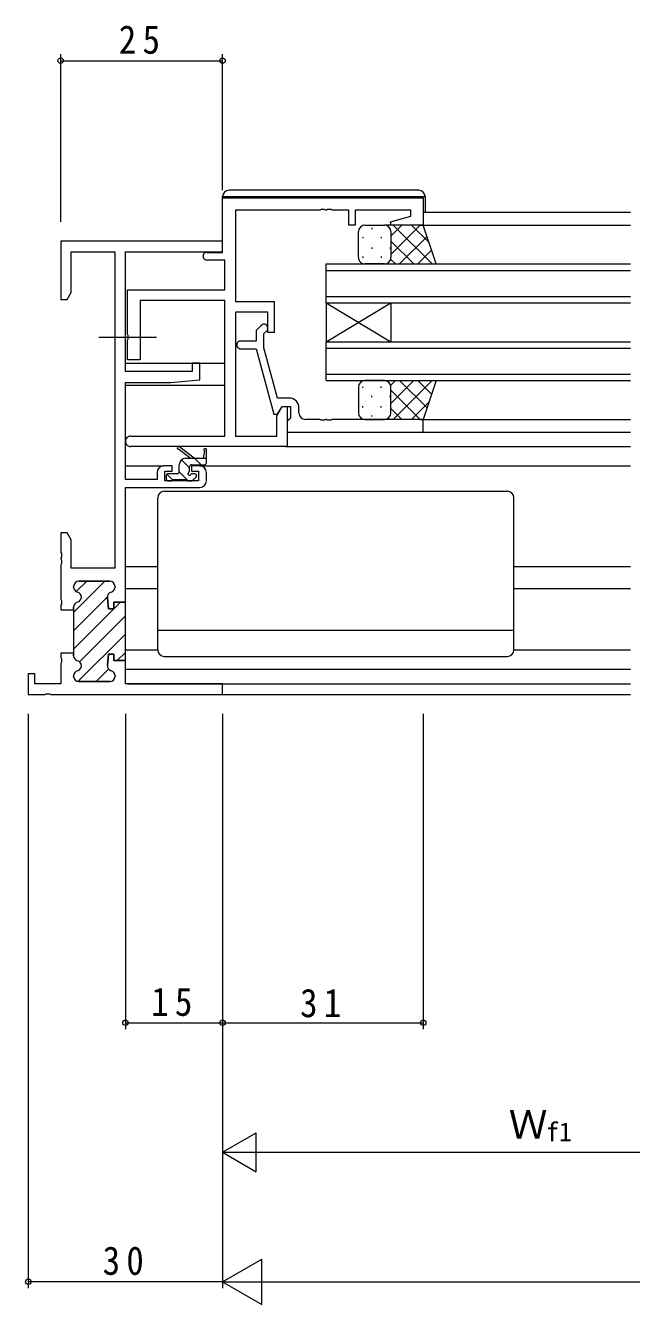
# Model space of a CAD drawing. Units: millimetres, scale not verified. Extents: x -594 to 539, y -420 to 386.
# Drawn here: x -223.3 to -129.7, y -206.5 to -8.9 of the extents above; entities that cross this region are included whole.
import ezdxf
from ezdxf.enums import TextEntityAlignment as Align

# ---------------------------------------------------------------- set-up
doc = ezdxf.new("R2010")
doc.units = ezdxf.units.MM
doc.header["$LTSCALE"] = 2
doc.linetypes.add('CHAIN2', pattern=[12, 9, -1, 1, -1])
for name, color, linetype, lineweight in [('0-3_YKK_11', 7, 'Continuous', 9), ('0-4_YKK_12', 2, 'Continuous', 9), ('0-5_YKK_13', 4, 'Continuous', 9), ('0-7_YKK_D', 6, 'Continuous', 9)]:
    doc.layers.add(name, color=color, linetype=linetype, lineweight=lineweight)
doc.styles.add('ＭＳ ゴシック', font='')
doc.styles.get('ＭＳ ゴシック').set_extended_font_data('MS Gothic')

msp = doc.modelspace()

# ---------------------------------------------------------------- linework, layer by layer
at = {"layer": '0-3_YKK_11'}
for p, q in [((-192.866, -43.967), (-192.866, -35.567)), ((-192.866, -35.567), (-161.866, -35.567)), ((-190.866, -37.467), (-190.866, -51.567)), ((-177.825, -37.467), (-190.866, -37.467)), ((-177.641, -37.347), (-177.825, -37.467)), ((-177.092, -37.347), (-177.641, -37.347)), ((-176.908, -37.467), (-177.092, -37.347)), ((-176.825, -37.467), (-176.908, -37.467)), ((-176.641, -37.347), (-176.825, -37.467)), ((-176.092, -37.347), (-176.641, -37.347)), ((-175.908, -37.467), (-176.092, -37.347)), ((-173.366, -37.467), (-175.908, -37.467)), ((-173.366, -39.767), (-173.366, -37.467)), ((-172.366, -37.467), (-172.366, -39.767)), ((-163.766, -37.467), (-172.366, -37.467)), ((-163.766, -38.406), (-163.766, -37.467)), ((-161.866, -35.567), (-161.866, -39.767)), ((-166.896, -39.244), (-163.766, -38.406)), ((-166.827, -39.767), (-166.896, -39.244)), ((-172.366, -39.767), (-173.366, -39.767)), ((-161.866, -39.767), (-166.827, -39.767)), ((-217.867, -42.267), (-217.867, -51.267)), ((-192.867, -42.267), (-217.867, -42.267)), ((-192.867, -43.897), (-192.867, -42.267)), ((-216.237, -43.897), (-209.497, -43.897)), ((-216.237, -50.176), (-216.237, -43.897)), ((-209.497, -43.897), (-209.497, -92.767)), ((-207.867, -43.897), (-192.867, -43.897)), ((-207.867, -62.367), (-207.867, -43.897)), ((-195.266, -43.967), (-192.866, -43.967)), ((-192.496, -45.167), (-195.266, -45.167)), ((-192.496, -49.767), (-192.496, -45.167)), ((-217.867, -51.267), (-216.867, -51.267)), ((-216.867, -51.267), (-216.237, -50.176)), ((-207.566, -49.767), (-192.496, -49.767)), ((-207.566, -56.608), (-207.566, -49.767)), ((-205.566, -51.397), (-205.566, -60.567)), ((-192.496, -51.397), (-205.566, -51.397)), ((-192.496, -72.337), (-192.496, -51.397)), ((-190.866, -51.567), (-184.866, -51.567)), ((-190.866, -53.197), (-190.866, -72.337)), ((-185.866, -53.197), (-190.866, -53.197)), ((-185.866, -56.367), (-185.866, -53.197)), ((-184.866, -51.567), (-184.866, -56.367)), ((-186.891, -55.242), (-187.666, -56.018)), ((-207.446, -56.792), (-207.566, -56.608)), ((-207.446, -57.342), (-207.446, -56.792)), ((-187.666, -56.018), (-187.666, -57.667)), ((-186.466, -56.515), (-186.042, -56.091)), ((-186.466, -58.705), (-186.466, -56.515)), ((-184.866, -56.367), (-185.866, -56.367)), ((-207.566, -57.525), (-207.446, -57.342)), ((-207.566, -60.567), (-207.566, -57.525)), ((-187.666, -57.667), (-190.066, -57.667)), ((-190.066, -58.867), (-187.666, -58.867)), ((-187.666, -58.867), (-184.959, -68.967)), ((-184.387, -66.467), (-186.466, -58.705)), ((-205.566, -60.567), (-207.566, -60.567)), ((-197.567, -61.067), (-197.567, -62.367)), ((-196.367, -61.067), (-197.567, -61.067)), ((-196.367, -63.673), (-196.367, -61.067)), ((-197.567, -62.367), (-207.867, -62.367)), ((-207.867, -64.067), (-200.867, -64.067)), ((-207.867, -79.067), (-207.867, -64.067)), ((-200.867, -64.067), (-196.367, -63.673)), ((-182.566, -66.467), (-184.387, -66.467)), ((-184.959, -68.967), (-184.359, -68.967)), ((-184.496, -69.204), (-183.667, -67.767)), ((-184.359, -68.967), (-183.667, -67.767)), ((-183.667, -67.767), (-182.366, -67.767)), ((-183.667, -67.767), (-182.866, -67.767)), ((-182.866, -67.767), (-182.866, -73.967)), ((-182.366, -67.767), (-182.366, -69.567)), ((-181.066, -68.767), (-181.066, -67.967)), ((-184.496, -72.337), (-184.496, -69.204)), ((-182.566, -69.767), (-182.866, -70.067)), ((-182.866, -70.067), (-182.866, -71.767)), ((-182.366, -69.567), (-182.566, -69.767)), ((-177.825, -69.767), (-180.066, -69.767)), ((-177.641, -69.887), (-177.825, -69.767)), ((-177.092, -69.887), (-177.641, -69.887)), ((-176.908, -69.767), (-177.092, -69.887)), ((-176.825, -69.767), (-176.908, -69.767)), ((-176.641, -69.887), (-176.825, -69.767)), ((-176.092, -69.887), (-176.641, -69.887)), ((-175.908, -69.767), (-176.092, -69.887)), ((-161.866, -69.767), (-175.908, -69.767)), ((-161.866, -71.767), (-161.866, -69.767)), ((-207.051, -72.337), (-192.496, -72.337)), ((-190.866, -72.337), (-184.496, -72.337)), ((-182.866, -71.767), (-161.866, -71.767)), ((-182.866, -73.967), (-207.051, -73.967)), ((-200.667, -76.967), (-201.967, -76.967)), ((-200.667, -77.767), (-200.667, -76.967)), ((-197.667, -76.967), (-197.667, -77.767)), ((-196.367, -76.967), (-197.667, -76.967)), ((-202.967, -77.967), (-202.967, -79.067)), ((-201.767, -77.767), (-200.667, -77.767)), ((-201.767, -79.267), (-201.767, -77.767)), ((-197.667, -77.767), (-196.567, -77.767)), ((-196.567, -77.767), (-196.567, -79.267)), ((-195.367, -79.267), (-195.367, -77.967)), ((-202.967, -79.067), (-207.867, -79.067)), ((-207.867, -80.267), (-196.367, -80.267)), ((-207.867, -98.017), (-207.867, -80.267)), ((-196.567, -79.267), (-201.767, -79.267)), ((-217.867, -87.267), (-217.867, -90.309)), ((-216.867, -87.267), (-217.867, -87.267)), ((-216.237, -88.358), (-216.867, -87.267)), ((-216.237, -92.767), (-216.237, -88.358)), ((-217.867, -90.309), (-217.747, -90.492)), ((-217.747, -90.492), (-217.747, -91.042)), ((-217.747, -91.042), (-217.867, -91.225)), ((-217.867, -91.225), (-217.867, -91.309)), ((-217.867, -91.309), (-217.747, -91.492)), ((-217.747, -92.042), (-217.867, -92.225)), ((-217.867, -92.225), (-217.867, -97.559)), ((-217.747, -91.492), (-217.747, -92.042)), ((-209.497, -92.767), (-216.237, -92.767)), ((-215.867, -99.61), (-211.023, -94.767)), ((-215.453, -96.368), (-213.852, -94.767)), ((-210.267, -94.767), (-215.067, -94.767)), ((-215.067, -94.767), (-210.267, -94.767)), ((-215.867, -95.567), (-215.867, -95.668)), ((-215.867, -95.668), (-215.867, -95.567)), ((-209.467, -95.668), (-209.467, -95.567)), ((-209.467, -95.567), (-209.467, -95.668)), ((-217.867, -97.559), (-217.747, -97.742)), ((-217.747, -98.292), (-217.867, -98.475)), ((-217.867, -98.475), (-217.867, -99.167)), ((-217.747, -97.742), (-217.747, -98.292)), ((-215.867, -102.438), (-210.666, -97.238)), ((-215.867, -105.267), (-208.617, -98.017)), ((-210.467, -99.017), (-210.661, -97.307)), ((-210.661, -97.307), (-210.467, -99.017)), ((-209.667, -98.017), (-209.667, -99.017)), ((-207.867, -98.017), (-209.667, -98.017)), ((-209.667, -98.017), (-207.867, -98.017)), ((-209.667, -99.017), (-209.667, -98.017)), ((-207.867, -107.317), (-207.867, -98.017)), ((-207.867, -107.317), (-207.867, -98.017)), ((-217.867, -99.167), (-215.867, -99.167)), ((-215.867, -98.766), (-215.867, -99.167)), ((-215.867, -99.167), (-215.867, -98.766)), ((-215.867, -99.167), (-215.867, -105.867)), ((-214.965, -107.194), (-207.867, -100.095)), ((-209.667, -99.017), (-210.467, -99.017)), ((-210.467, -99.017), (-209.667, -99.017)), ((-215.199, -110.256), (-207.867, -102.924)), ((-217.867, -105.867), (-217.867, -106.559)), ((-215.867, -105.867), (-217.867, -105.867)), ((-217.867, -106.559), (-217.747, -106.742)), ((-215.867, -105.867), (-215.867, -106.268)), ((-215.867, -106.268), (-215.867, -105.867)), ((-210.661, -107.726), (-210.467, -106.017)), ((-210.467, -106.017), (-210.661, -107.726)), ((-210.467, -106.017), (-209.667, -106.017)), ((-209.667, -106.017), (-210.467, -106.017)), ((-209.667, -106.017), (-209.667, -107.017)), ((-209.667, -107.017), (-209.667, -106.017)), ((-209.131, -107.017), (-207.867, -105.752)), ((-217.747, -107.292), (-217.867, -107.475)), ((-217.867, -107.475), (-217.867, -110.637)), ((-217.747, -106.742), (-217.747, -107.292)), ((-212.381, -110.267), (-210.464, -108.349)), ((-209.667, -107.017), (-208.167, -107.017)), ((-207.867, -107.017), (-209.667, -107.017)), ((-207.867, -110.637), (-207.867, -107.017)), ((-222.867, -109.067), (-222.867, -112.267)), ((-221.867, -109.067), (-222.867, -109.067)), ((-221.867, -110.637), (-221.867, -109.067)), ((-215.867, -109.366), (-215.867, -109.467)), ((-215.867, -109.467), (-215.867, -109.366)), ((-215.067, -110.267), (-210.267, -110.267)), ((-210.267, -110.267), (-215.067, -110.267)), ((-209.467, -109.467), (-209.467, -109.366)), ((-209.467, -109.366), (-209.467, -109.467)), ((-222.867, -112.267), (-220.325, -112.267)), ((-217.867, -110.637), (-221.867, -110.637)), ((-220.325, -112.267), (-220.142, -112.147)), ((-220.142, -112.147), (-219.592, -112.147)), ((-219.592, -112.147), (-219.408, -112.267)), ((-219.408, -112.267), (-192.867, -112.267)), ((-219.408, -112.267), (-192.867, -112.267)), ((-192.867, -110.637), (-207.867, -110.637)), ((-192.867, -112.267), (-192.867, -110.637))]:
    msp.add_line(p, q, dxfattribs=at)
for centre, radius, start, end in [((-195.266, -44.567), 0.6, 89.99998, 270), ((-186.466, -55.667), 0.6, 314.99998, 135), ((-190.066, -58.267), 0.6, 89.99998, 270), ((-182.566, -67.967), 1.5, 0, 89.99998), ((-180.066, -68.767), 1, 180, 269.99998), ((-207.051, -73.152), 0.815, 89.99998, 270), ((-201.967, -77.967), 1, 90, 179.99998), ((-196.367, -77.967), 1, 0, 89.99998), ((-196.367, -79.267), 1, 270, 359.99998), ((-215.067, -95.567), 0.8, 90, 179.99998), ((-215.067, -95.567), 0.8, 90, 179.99998), ((-210.267, -95.567), 0.8, 0, 89.99998), ((-210.267, -95.567), 0.8, 0, 89.99998), ((-215.067, -95.668), 0.8, 180.00002, 255.52251), ((-215.067, -95.668), 0.8, 180.00002, 255.52251), ((-215.467, -97.217), 0.8, 284.47751, 75.52248), ((-215.467, -97.217), 0.8, 284.47751, 75.52248), ((-209.867, -97.217), 0.8, 104.47752, 186.50302), ((-209.867, -97.217), 0.8, 104.47752, 186.50302), ((-210.267, -95.668), 0.8, 284.47748, 359.99997), ((-210.267, -95.668), 0.8, 284.47748, 359.99997), ((-215.067, -98.766), 0.8, 104.47748, 179.99997), ((-215.067, -98.766), 0.8, 104.47748, 179.99997), ((-215.067, -106.268), 0.8, 180.00002, 255.52251), ((-215.067, -106.268), 0.8, 180.00002, 255.52251), ((-215.067, -109.366), 0.8, 104.47748, 179.99997), ((-215.067, -109.366), 0.8, 104.47748, 179.99997), ((-215.467, -107.817), 0.8, 284.47751, 75.52248), ((-215.467, -107.817), 0.8, 284.47751, 75.52248), ((-209.867, -107.817), 0.8, 173.49696, 255.52246), ((-209.867, -107.817), 0.8, 173.49696, 255.52246), ((-210.267, -109.366), 0.8, 0.00002, 75.52251), ((-210.267, -109.366), 0.8, 0.00002, 75.52251), ((-215.067, -109.467), 0.8, 180, 269.99998), ((-215.067, -109.467), 0.8, 180, 269.99998), ((-210.267, -109.467), 0.8, 270, 359.99998), ((-210.267, -109.467), 0.8, 270, 359.99998)]:
    msp.add_arc(centre, radius, start, end, dxfattribs=at)
at = {"layer": '0-4_YKK_12'}
for p, q in [((-161.866, -37.766), (-129.866, -37.766)), ((-162.367, -39.767), (-129.866, -39.767)), ((-176.867, -45.767), (-129.866, -45.767)), ((-176.867, -51.767), (-176.867, -45.767)), ((-176.867, -46.767), (-129.866, -46.767)), ((-176.867, -50.767), (-129.866, -50.767)), ((-176.867, -51.767), (-129.866, -51.767)), ((-176.867, -57.767), (-166.866, -51.767)), ((-176.867, -51.767), (-166.866, -57.767)), ((-176.867, -51.767), (-176.867, -57.767)), ((-166.866, -51.767), (-166.866, -57.767)), ((-176.867, -57.767), (-129.866, -57.767)), ((-176.867, -63.767), (-176.867, -57.767)), ((-176.867, -58.767), (-129.866, -58.767)), ((-207.867, -61.067), (-192.496, -61.067)), ((-176.867, -62.767), (-129.866, -62.767)), ((-207.867, -64.467), (-192.496, -64.467)), ((-176.867, -63.767), (-129.866, -63.767)), ((-162.367, -69.767), (-129.866, -69.767)), ((-162.166, -71.767), (-129.866, -71.767)), ((-183.166, -73.967), (-129.866, -73.967)), ((-207.867, -76.967), (-201.967, -76.967)), ((-196.367, -76.967), (-129.866, -76.967)), ((-207.867, -92.467), (-202.867, -92.467)), ((-147.867, -92.467), (-129.866, -92.467)), ((-207.867, -95.867), (-202.867, -95.867)), ((-147.867, -95.867), (-129.866, -95.867)), ((-207.867, -108.367), (-129.866, -108.367)), ((-207.567, -110.637), (-129.866, -110.637)), ((-193.167, -112.267), (-129.866, -112.267))]:
    msp.add_line(p, q, dxfattribs=at)
at = {"layer": '0-5_YKK_13'}
for p, q in [((-162.566, -34.367), (-191.866, -34.367)), ((-161.566, -35.367), (-161.566, -37.766)), ((-171.866, -44.767), (-171.866, -40.767)), ((-170.866, -39.767), (-167.866, -39.767)), ((-169.786, -40.187), (-169.786, -40.387)), ((-161.866, -39.767), (-167.866, -39.767)), ((-166.956, -40.352), (-166.956, -40.387)), ((-166.866, -44.287), (-162.346, -39.767)), ((-166.866, -41.458), (-165.175, -39.767)), ((-166.866, -40.767), (-166.866, -44.767)), ((-166.866, -40.767), (-166.866, -44.767)), ((-166.498, -39.767), (-160.498, -45.767)), ((-163.67, -39.767), (-160.965, -42.472)), ((-159.867, -45.767), (-161.866, -39.767)), ((-171.201, -41.602), (-171.201, -41.802)), ((-169.786, -43.217), (-169.786, -43.417)), ((-168.371, -41.602), (-168.371, -41.802)), ((-166.956, -43.217), (-166.956, -43.417)), ((-166.866, -42.227), (-163.327, -45.767)), ((-165.518, -45.767), (-161.279, -41.528)), ((-171.201, -44.632), (-171.201, -44.832)), ((-168.371, -44.632), (-168.371, -44.832)), ((-166.9, -45.022), (-166.155, -45.767)), ((-162.689, -45.767), (-160.572, -43.649)), ((-167.867, -45.767), (-170.866, -45.767)), ((-167.867, -45.767), (-159.867, -45.767)), ((-171.866, -64.767), (-171.866, -68.767)), ((-171.201, -64.902), (-171.201, -64.724)), ((-167.867, -63.767), (-170.866, -63.767)), ((-168.371, -64.902), (-168.371, -64.702)), ((-167.867, -63.767), (-159.867, -63.767)), ((-166.9, -64.511), (-166.155, -63.767)), ((-166.866, -67.306), (-163.327, -63.767)), ((-166.866, -68.767), (-166.866, -64.767)), ((-166.866, -68.767), (-166.866, -64.767)), ((-166.498, -69.767), (-160.498, -63.767)), ((-165.518, -63.767), (-161.279, -68.005)), ((-162.689, -63.767), (-160.572, -65.884)), ((-159.867, -63.767), (-161.866, -69.767)), ((-169.786, -66.317), (-169.786, -66.117)), ((-166.956, -66.317), (-166.956, -66.117)), ((-166.866, -65.246), (-162.346, -69.767)), ((-163.67, -69.767), (-160.965, -67.062)), ((-171.201, -67.932), (-171.201, -67.732)), ((-168.371, -67.932), (-168.371, -67.732)), ((-166.866, -68.075), (-165.175, -69.767)), ((-170.866, -69.767), (-167.866, -69.767)), ((-169.786, -69.347), (-169.786, -69.147)), ((-161.866, -69.767), (-167.866, -69.767)), ((-166.956, -69.181), (-166.956, -69.147)), ((-197.867, -75.767), (-199.686, -74.366)), ((-197.267, -75.767), (-199.484, -74.084)), ((-195.667, -74.641), (-195.865, -75.767)), ((-195.367, -76.467), (-195.367, -74.467)), ((-199.567, -77.867), (-199.567, -76.767)), ((-197.967, -77.23), (-199.202, -75.994)), ((-198.567, -75.767), (-195.367, -75.767)), ((-197.667, -76.767), (-195.667, -76.767)), ((-196.184, -76.767), (-197.184, -75.767)), ((-201.567, -78.467), (-201.567, -78.967)), ((-200.572, -79.114), (-201.454, -78.232)), ((-199.867, -78.167), (-201.267, -78.167)), ((-198.174, -79.267), (-199.567, -77.875)), ((-197.967, -77.706), (-197.967, -77.067)), ((-197.167, -78.167), (-197.506, -78.167)), ((-197.454, -79.179), (-196.954, -78.679)), ((-201.867, -80.867), (-148.867, -80.867)), ((-201.267, -79.267), (-200.767, -79.267)), ((-200.567, -79.067), (-198.467, -79.067)), ((-198.267, -79.267), (-197.667, -79.267)), ((-202.867, -105.367), (-202.867, -81.867)), ((-147.867, -105.367), (-147.867, -81.867)), ((-202.867, -102.327), (-147.867, -102.327)), ((-207.867, -105.366), (-202.867, -105.366)), ((-201.867, -106.367), (-148.867, -106.367)), ((-147.867, -105.366), (-129.866, -105.366))]:
    msp.add_line(p, q, dxfattribs=at)
at = {"layer": '0-5_YKK_13', "linetype": 'CHAIN2'}
msp.add_line((-211.997, -57.067), (-203.067, -57.067), dxfattribs=at)
at = {"layer": '0-5_YKK_13'}
for points in [[(-192.866, -36.067), (-192.866, -35.367), (-192.366, -35.367)], [(-192.366, -35.367), (-162.066, -35.367), (-161.566, -35.367)]]:
    msp.add_lwpolyline(points, dxfattribs=at)
for centre, radius, start, end in [((-191.866, -35.367), 1, 90, 180), ((-162.566, -35.367), 1, 0, 90), ((-170.866, -40.767), 1, 89.99989, 179.99989), ((-167.866, -40.767), 1, 359.99989, 89.99989), ((-167.866, -40.767), 1, 359.99989, 89.99989), ((-170.866, -44.767), 1, 179.99989, 269.99989), ((-167.867, -44.767), 1, 269.99989, 359.99989), ((-167.867, -44.767), 1, 269.99989, 359.99989), ((-170.866, -64.767), 1, 90.00009, 180.00009), ((-167.867, -64.767), 1, 0.00009, 90.00009), ((-167.867, -64.767), 1, 0.00009, 90.00009), ((-170.866, -68.767), 1, 180.00009, 270.00009), ((-167.866, -68.767), 1, 270.00009, 0.00009), ((-167.866, -68.767), 1, 270.00009, 0.00009), ((-199.667, -74.167), 0.2, 24.41711, 264.41711), ((-195.567, -74.467), 0.2, 0, 239.99998), ((-198.567, -76.767), 1, 90, 180), ((-197.667, -77.067), 0.3, 90, 180), ((-195.667, -76.467), 0.3, 270, 0), ((-201.267, -78.467), 0.3, 90, 180), ((-201.267, -78.967), 0.3, 180, 270), ((-199.867, -77.867), 0.3, 270, 0), ((-197.967, -78.167), 0.25, 123.05573, 326.94426), ((-198.267, -77.706), 0.3, 303.05573, 0), ((-197.506, -78.467), 0.3, 90, 146.94426), ((-197.167, -78.467), 0.3, 314.99998, 90), ((-201.867, -81.867), 1, 90, 180), ((-200.767, -79.067), 0.2, 270, 0), ((-198.267, -79.067), 0.2, 180, 270), ((-197.667, -78.967), 0.3, 270, 314.99998), ((-148.867, -81.867), 1, 0, 90), ((-201.867, -105.367), 1, 180, 270), ((-148.867, -105.367), 1, 270, 0)]:
    msp.add_arc(centre, radius, start, end, dxfattribs=at)
at = {"layer": '0-7_YKK_D'}
for p, q in [((-217.867, -39.267), (-217.867, -13.367)), ((-192.866, -34.367), (-192.866, -13.367)), ((-217.867, -14.367), (-192.866, -14.367)), ((-222.867, -115.267), (-222.867, -203.964)), ((-207.867, -115.267), (-207.867, -163.964)), ((-192.867, -115.267), (-192.867, -183.964)), ((-192.867, -115.267), (-192.867, -163.964)), ((-192.867, -115.267), (-192.867, -203.964)), ((-192.867, -115.267), (-192.867, -203.964)), ((-192.867, -115.267), (-192.867, -163.964)), ((-161.867, -115.267), (-161.867, -163.964)), ((-207.867, -162.964), (-192.867, -162.964)), ((-192.867, -162.964), (-161.867, -162.964)), ((-192.867, -182.964), (-187.67, -179.964)), ((-187.67, -185.964), (-187.67, -179.964)), ((-192.867, -182.964), (-182.474, -182.964)), ((-192.867, -182.964), (-187.67, -185.964)), ((-186.867, -182.964), (-100.867, -182.964)), ((-192.867, -202.964), (-186.804, -199.464)), ((-186.804, -206.464), (-186.804, -199.464)), ((-192.867, -202.964), (-222.867, -202.964)), ((-192.867, -202.964), (-180.742, -202.964)), ((-192.867, -202.964), (-186.804, -206.464)), ((-185.867, -202.964), (287.133, -202.964))]:
    msp.add_line(p, q, dxfattribs=at)
for centre in [(-217.867, -14.367), (-192.866, -14.367), (-207.867, -162.964), (-192.867, -162.964), (-192.867, -162.964), (-161.867, -162.964), (-222.867, -202.964)]:
    msp.add_circle(centre, 0.425, dxfattribs=at)

# ---------------------------------------------------------------- texts
at = {"layer": '0-7_YKK_D', "color": 7, "style": 'ＭＳ ゴシック'}
msp.add_text('Ｗ', height=4.399, dxfattribs=at).set_placement((-148.667, -182.164), align=Align.BOTTOM_LEFT)
at = {"layer": '0-7_YKK_D', "color": 4, "style": 'ＭＳ ゴシック'}
msp.add_text('f1', height=2.933, dxfattribs=at).set_placement((-142.907, -182.164), align=Align.BOTTOM_LEFT)
at = {"layer": '0-7_YKK_D', "color": 7, "char_height": 4.399, "attachment_point": 7, "style": 'ＭＳ ゴシック'}
for s, insert in [('\\T1.36;\\W0.9;25', (-208.887, -13.367)), ('\\T1.36;\\W0.9;15', (-203.887, -161.964)), ('\\T1.36;\\W0.9;31', (-180.887, -162.164)), ('\\T1.36;\\W0.9;30', (-211.387, -201.964))]:
    msp.add_mtext(s, dxfattribs=dict(at, insert=insert))

doc.saveas('drawing.dxf')
